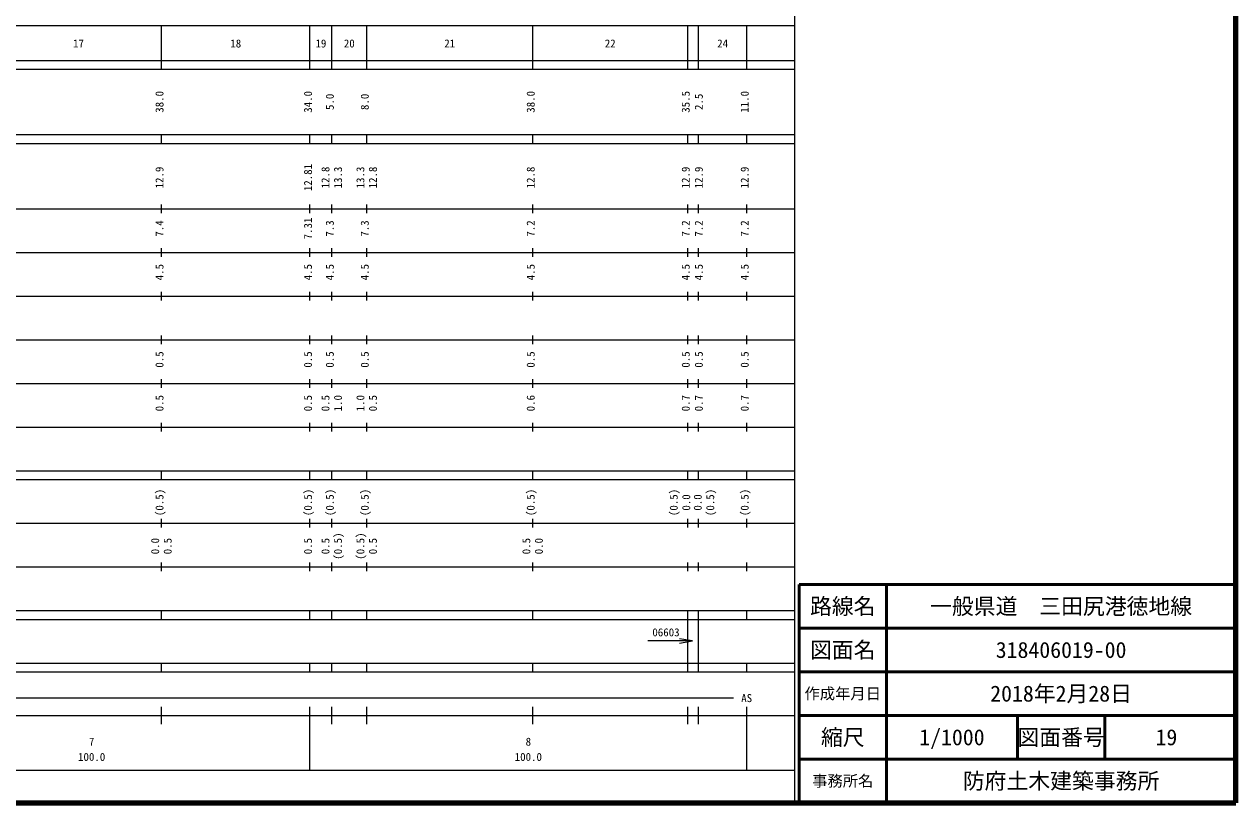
# Model space of a CAD drawing. Units: millimetres on the paper, enlarged 1000 times. Extents: x 40000 to 680000, y 20000 to 380000.
# Drawn here: x 402561 to 680000, y 20000 to 198274 of the extents above; entities that cross this region are included whole.
import ezdxf
from ezdxf.enums import TextEntityAlignment as Align

# ---------------------------------------------------------------- set-up
doc = ezdxf.new("R2010")
doc.units = ezdxf.units.MM
doc.header["$LTSCALE"] = 1000
for name, color, linetype, lineweight in [('M-TTL', 2, 'Continuous', 140), ('M-TTL-BAND', 7, 'Continuous', 25), ('M-TTL-FRAM', 2, 'Continuous', 50), ('M-TTL-LINE', 7, 'Continuous', 50)]:
    doc.layers.add(name, color=color, linetype=linetype, lineweight=lineweight)
doc.layers.add('M-TTL-TXT', color=7, linetype='Continuous')
doc.styles.add('ＭＳ ゴシック', font='')
doc.styles.get('ＭＳ ゴシック').set_extended_font_data('MS Gothic')

# ---------------------------------------------------------------- blocks, each defined once
blk = doc.blocks.new('open_arrow')
at = {"color": 0, "linetype": 'Continuous', "lineweight": -2}
blk.add_lwpolyline([(7.5, 1.25), (0, 0), (7.5, -1.25)], dxfattribs=at)

msp = doc.modelspace()

# ---------------------------------------------------------------- linework, layer by layer
at = {"layer": 'M-TTL'}
for p, q in [((680000, 20000), (680000, 380000)), ((40000, 20000), (680000, 20000))]:
    msp.add_line(p, q, dxfattribs=at)
at = {"layer": 'M-TTL-BAND'}
for p, q in [((579000, 20000), (579000, 370000)), ((68000, 198000), (579000, 198000)), ((434000, 188000), (434000, 198000)), ((468000, 188000), (468000, 198000)), ((473000, 188000), (473000, 198000)), ((481000, 188000), (481000, 198000)), ((519000, 188000), (519000, 198000)), ((554500, 188000), (554500, 198000)), ((557000, 188000), (557000, 198000)), ((568000, 188000), (568000, 198000)), ((40000, 190000), (579000, 190000)), ((40000, 188000), (579000, 188000)), ((40000, 173000), (579000, 173000)), ((434000, 171000), (434000, 173000)), ((468000, 171000), (468000, 173000)), ((473000, 171000), (473000, 173000)), ((481000, 171000), (481000, 173000)), ((519000, 171000), (519000, 173000)), ((554500, 171000), (554500, 173000)), ((557000, 171000), (557000, 173000)), ((568000, 171000), (568000, 173000)), ((40000, 171000), (579000, 171000)), ((40000, 156000), (579000, 156000)), ((434000, 155000), (434000, 157000)), ((468000, 155000), (468000, 157000)), ((473000, 155000), (473000, 157000)), ((481000, 155000), (481000, 157000)), ((519000, 155000), (519000, 157000)), ((554500, 155000), (554500, 157000)), ((557000, 155000), (557000, 157000)), ((568000, 155000), (568000, 157000)), ((46000, 146000), (579000, 146000)), ((434000, 145000), (434000, 147000)), ((468000, 145000), (468000, 147000)), ((473000, 145000), (473000, 147000)), ((481000, 145000), (481000, 147000)), ((519000, 145000), (519000, 147000)), ((554500, 145000), (554500, 147000)), ((557000, 145000), (557000, 147000)), ((568000, 145000), (568000, 147000)), ((52000, 136000), (579000, 136000)), ((434000, 135000), (434000, 137000)), ((468000, 135000), (468000, 137000)), ((473000, 135000), (473000, 137000)), ((481000, 135000), (481000, 137000)), ((519000, 135000), (519000, 137000)), ((554500, 135000), (554500, 137000)), ((557000, 135000), (557000, 137000)), ((568000, 135000), (568000, 137000)), ((46000, 126000), (579000, 126000)), ((434000, 125000), (434000, 127000)), ((468000, 125000), (468000, 127000)), ((473000, 125000), (473000, 127000)), ((481000, 125000), (481000, 127000)), ((519000, 125000), (519000, 127000)), ((554500, 125000), (554500, 127000)), ((557000, 125000), (557000, 127000)), ((568000, 125000), (568000, 127000)), ((434000, 115000), (434000, 117000)), ((468000, 115000), (468000, 117000)), ((473000, 115000), (473000, 117000)), ((481000, 115000), (481000, 117000)), ((519000, 115000), (519000, 117000)), ((554500, 115000), (554500, 117000)), ((557000, 115000), (557000, 117000)), ((568000, 115000), (568000, 117000)), ((52000, 116000), (579000, 116000)), ((46000, 106000), (579000, 106000)), ((434000, 105000), (434000, 107000)), ((468000, 105000), (468000, 107000)), ((473000, 105000), (473000, 107000)), ((481000, 105000), (481000, 107000)), ((519000, 105000), (519000, 107000)), ((554500, 105000), (554500, 107000)), ((557000, 105000), (557000, 107000)), ((568000, 105000), (568000, 107000)), ((40000, 96000), (579000, 96000)), ((434000, 94000), (434000, 96000)), ((468000, 94000), (468000, 96000)), ((473000, 94000), (473000, 96000)), ((481000, 94000), (481000, 96000)), ((519000, 94000), (519000, 96000)), ((554500, 94000), (554500, 96000)), ((557000, 94000), (557000, 96000)), ((568000, 94000), (568000, 96000)), ((40000, 94000), (579000, 94000)), ((49000, 84000), (579000, 84000)), ((434000, 83000), (434000, 85000)), ((468000, 83000), (468000, 85000)), ((473000, 83000), (473000, 85000)), ((481000, 83000), (481000, 85000)), ((519000, 83000), (519000, 85000)), ((554500, 83000), (554500, 85000)), ((557000, 83000), (557000, 85000)), ((568000, 83000), (568000, 85000)), ((434000, 73000), (434000, 75000)), ((468000, 73000), (468000, 75000)), ((473000, 73000), (473000, 75000)), ((481000, 73000), (481000, 75000)), ((519000, 73000), (519000, 75000)), ((554500, 73000), (554500, 75000)), ((557000, 73000), (557000, 75000)), ((568000, 73000), (568000, 75000)), ((40000, 74000), (579000, 74000)), ((40000, 64000), (579000, 64000)), ((434000, 62000), (434000, 64000)), ((468000, 62000), (468000, 64000)), ((473000, 62000), (473000, 64000)), ((481000, 62000), (481000, 64000)), ((519000, 62000), (519000, 64000)), ((554500, 50000), (554500, 64000)), ((557000, 50000), (557000, 64000)), ((568000, 62000), (568000, 64000)), ((40000, 62000), (579000, 62000)), ((555584, 57069), (545401, 57069)), ((40000, 52000), (579000, 52000)), ((40000, 50000), (579000, 50000)), ((434000, 50000), (434000, 52000)), ((468000, 50000), (468000, 52000)), ((473000, 50000), (473000, 52000)), ((481000, 50000), (481000, 52000)), ((519000, 50000), (519000, 52000)), ((568000, 50000), (568000, 52000)), ((71000, 44000), (565000, 44000)), ((434000, 38000), (434000, 42000)), ((468000, 27500), (468000, 42000)), ((473000, 38000), (473000, 42000)), ((481000, 38000), (481000, 42000)), ((519000, 38000), (519000, 42000)), ((554500, 38000), (554500, 42000)), ((557000, 38000), (557000, 42000)), ((568000, 27500), (568000, 42000)), ((40000, 40000), (579000, 40000)), ((68000, 27500), (579000, 27500))]:
    msp.add_line(p, q, dxfattribs=at)
at = {"layer": 'M-TTL-FRAM'}
for p, q in [((680000, 70000), (580000, 70000)), ((580000, 70000), (580000, 20000))]:
    msp.add_line(p, q, dxfattribs=at)
at = {"layer": 'M-TTL-LINE'}
for p, q in [((600000, 70000), (600000, 20000)), ((680000, 60000), (580000, 60000)), ((680000, 50000), (580000, 50000)), ((680000, 40000), (580000, 40000)), ((630000, 40000), (630000, 30000)), ((650000, 40000), (650000, 30000)), ((680000, 30000), (580000, 30000))]:
    msp.add_line(p, q, dxfattribs=at)

# ---------------------------------------------------------------- block references
at = {"layer": 'M-TTL-BAND', "xscale": 400, "yscale": 400, "rotation": 180}
msp.add_blockref('open_arrow', (555584, 57069), dxfattribs=at)

# ---------------------------------------------------------------- texts
at = {"layer": 'M-TTL-BAND', "style": 'ＭＳ ゴシック'}
for s, p in [('17', (415000, 192405)), ('18', (451000, 192405)), ('19', (470500, 192405)), ('20', (477000, 192405)), ('21', (500000, 192405)), ('22', (536750, 192405)), ('24', (562500, 192405)), ('AS', (568000, 42500)), ('7', (418000, 32523)), ('8', (518000, 32523)), ('100.0', (418000, 29033)), ('100.0', (518000, 29033))]:
    msp.add_text(s, height=1833, dxfattribs=at).set_placement(p, align=Align.BOTTOM_CENTER)
for s, p in [('38.0', (435000, 180500)), ('34.0', (469000, 180500)), ('5.0', (474000, 180500)), ('8.0', (482000, 180500)), ('38.0', (520000, 180500)), ('35.5', (555500, 180500)), ('2.5', (558500, 180500)), ('11.0', (569000, 180500)), ('12.9', (435000, 163174)), ('12.81', (469000, 163174)), ('12.8', (473000, 163174)), ('13.3', (475870, 163174)), ('13.3', (481000, 163174)), ('12.8', (483870, 163174)), ('12.8', (520000, 163174)), ('12.9', (555500, 163174)), ('12.9', (558500, 163174)), ('12.9', (569000, 163174)), ('7.4', (435000, 151500)), ('7.31', (469000, 151500)), ('7.3', (474000, 151500)), ('7.3', (482000, 151500)), ('7.2', (520000, 151500)), ('7.2', (555500, 151500)), ('7.2', (558500, 151500)), ('7.2', (569000, 151500)), ('4.5', (435000, 141500)), ('4.5', (469000, 141500)), ('4.5', (474000, 141500)), ('4.5', (482000, 141500)), ('4.5', (520000, 141500)), ('4.5', (555500, 141500)), ('4.5', (558500, 141500)), ('4.5', (569000, 141500)), ('0.5', (435000, 121500)), ('0.5', (469000, 121500)), ('0.5', (474000, 121500)), ('0.5', (482000, 121500)), ('0.5', (520000, 121500)), ('0.5', (555500, 121500)), ('0.5', (558500, 121500)), ('0.5', (569000, 121500)), ('0.5', (435000, 111500)), ('0.5', (469000, 111500)), ('0.5', (473000, 111500)), ('1.0', (475870, 111500)), ('1.0', (481000, 111500)), ('0.5', (483870, 111500)), ('0.6', (520000, 111500)), ('0.7', (555500, 111500)), ('0.7', (558500, 111500)), ('0.7', (569000, 111500)), ('(0.5)', (435000, 88764)), ('(0.5)', (469000, 88764)), ('(0.5)', (474000, 88764)), ('(0.5)', (482000, 88764)), ('(0.5)', (520000, 88764)), ('(0.5)', (552750, 88764)), ('0.0', (555620, 88764)), ('0.0', (558250, 88764)), ('(0.5)', (561120, 88764)), ('(0.5)', (569000, 88764)), ('0.0', (434000, 78764)), ('0.5', (436870, 78764)), ('0.5', (469000, 78764)), ('0.5', (473000, 78764)), ('(0.5)', (475870, 78764)), ('(0.5)', (481000, 78764)), ('0.5', (483870, 78764)), ('0.5', (519000, 78764)), ('0.0', (521870, 78764))]:
    msp.add_text(s, height=1833, rotation=90, dxfattribs=at).set_placement(p, align=Align.BOTTOM_CENTER)
msp.add_text('06603', height=1833, dxfattribs=at).set_placement((546401, 57569), align=Align.BOTTOM_LEFT)
at = {"layer": 'M-TTL-TXT', "style": 'ＭＳ ゴシック'}
for s, height, p in [('路線名', 3666, (590000, 65000)), ('一般県道\u3000三田尻港徳地線', 3666, (640000, 65000)), ('図面名', 3666, (590000, 55000)), ('318406019-00', 3666, (640000, 55000)), ('2018年2月28日', 3666, (640000, 45000)), ('作成年月日', 2566, (590000, 45000)), ('縮尺', 3666, (590000, 35000)), ('1/1000', 3666, (615000, 35000)), ('図面番号', 3666, (640000, 35000)), ('19', 3666, (664125, 35000)), ('事務所名', 2566, (590000, 25000)), ('防府土木建築事務所', 3666, (640000, 25000))]:
    msp.add_text(s, height=height, dxfattribs=at).set_placement(p, align=Align.MIDDLE_CENTER)

doc.saveas('drawing.dxf')
